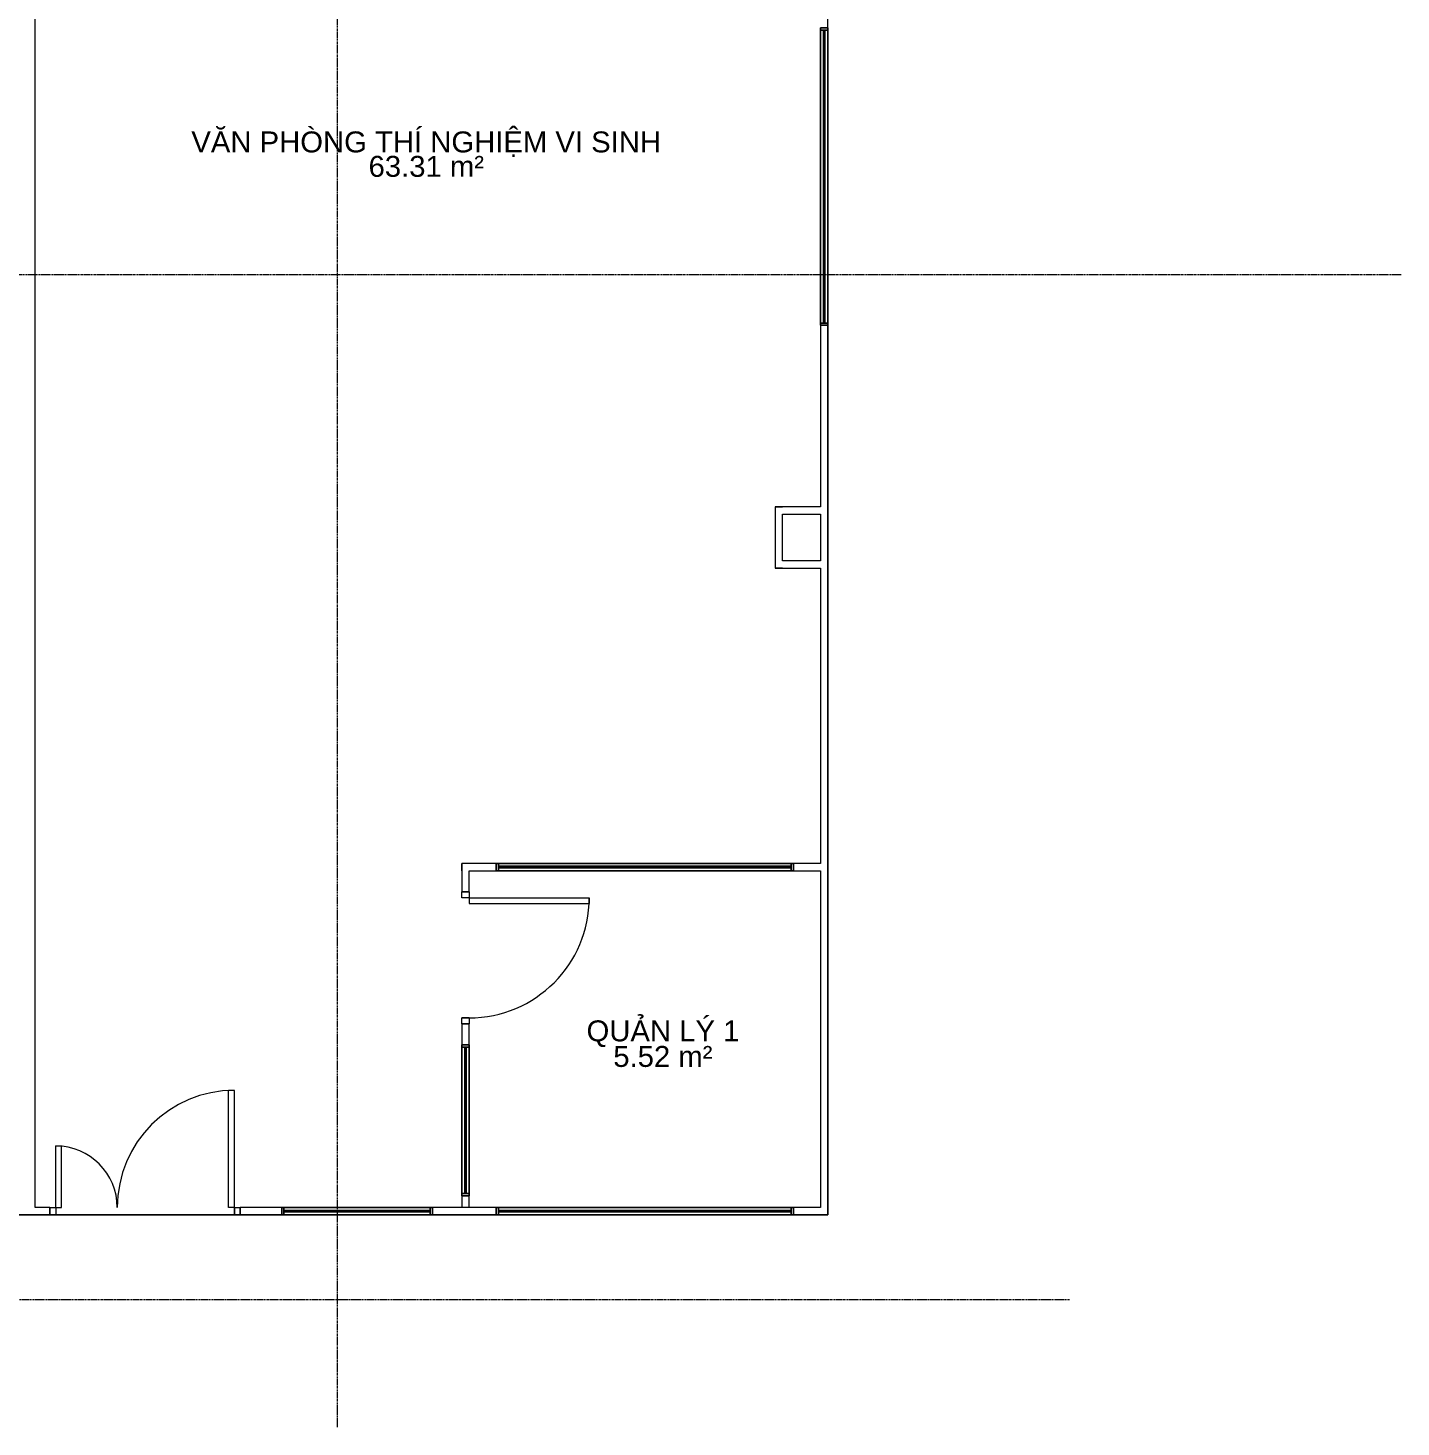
# Model space of a CAD drawing. Header units: millimetres. Extents: x -21807 to 26525, y -2564 to 60640.
# Drawn here: x 8789 to 18165, y 43568 to 53122 of the extents above; entities that cross this region are included whole.
import ezdxf

# ---------------------------------------------------------------- set-up
doc = ezdxf.new("R2010")
doc.units = ezdxf.units.MM
doc.linetypes.add('Grid Line', pattern=[22.225, 12.7, -3.175, 3.175, -3.175])
for name, color, linetype, lineweight in [('A-AREA-IDEN', 7, 'Continuous', 9), ('A-DETL-GENF', 7, 'Continuous', 5), ('A-WALL', 7, 'Continuous', 9), ('S-GRID', 7, 'Continuous', 9)]:
    doc.layers.add(name, color=color, linetype=linetype, lineweight=lineweight)
for name, color, linetype, lineweight, true_color in [('A-DOOR', 5, 'Continuous', 9, 0x0000ff), ('A-FLOR', 7, 'Continuous', 9, 0x007f00), ('A-GLAZ', 7, 'Continuous', 9, 0x00007f)]:
    doc.layers.add(name, color=color, linetype=linetype, lineweight=lineweight, true_color=true_color)
doc.styles.add('Arial_1', font='arial.ttf', dxfattribs={"height": 143})

# ---------------------------------------------------------------- blocks, each defined once
blk = doc.blocks.new('Cư_a đơn - _D5 _900x2200__TrongNha-1164036-MẶT BẰNG PHÂN VÙNG ÁP SUẤT')
at = {"layer": 'A-DETL-GENF', "color": 253, "lineweight": 9, "true_color": 0xaaaaaa}
for p, q in [((410, -25), (370, -25)), ((370, -25), (370, -845)), ((410, -25), (410, -845)), ((410, -845), (370, -845))]:
    blk.add_line(p, q, dxfattribs=at)
blk.add_arc((410, -25), 820, 180, 270, dxfattribs=at)
at = {"layer": 'A-DOOR', "color": 254, "lineweight": 13, "true_color": 0xccccff}
for p, q in [((-450, -25), (-450, 25)), ((-450, 25), (-410, 25)), ((-410, -25), (-410, 25)), ((410, 25), (450, 25)), ((410, -25), (410, 25)), ((450, 25), (450, -25)), ((-410, -25), (-450, -25)), ((450, -25), (410, -25))]:
    blk.add_line(p, q, dxfattribs=at)
at = {"layer": 'A-DOOR', "color": 161, "lineweight": 13, "true_color": 0xaaaaff}
for p, q in [((-450, 25), (-410, 25)), ((-410, 25), (-410, -25)), ((410, -25), (410, 25)), ((410, 25), (450, 25)), ((-410, -25), (-450, -25)), ((450, -25), (410, -25))]:
    blk.add_line(p, q, dxfattribs=at)
at = {"layer": 'A-DOOR', "color": 254, "lineweight": 13, "true_color": 0xe0e0ff}
for p, q in [((-450, -25), (-450, 25)), ((450, -25), (450, 25))]:
    blk.add_line(p, q, dxfattribs=at)
blk = doc.blocks.new('AK_OViewTuongPanel - 2000x1200-1199252-MẶT BẰNG PHÂN VÙNG ÁP SUẤT')
at = {"layer": 'A-GLAZ', "color": 9, "lineweight": 13, "true_color": 0xaaaad4}
for p, q in [((-1015, 25), (-1015, -25)), ((-1000, 25), (-1015, 25)), ((-1000, -25), (-1000, 25)), ((1000, 25), (-1000, 25)), ((1000, 5), (-1000, 5)), ((-1000, 5), (-1000, -5)), ((1015, 25), (1000, 25)), ((1000, 25), (1000, -25)), ((1000, -5), (1000, 5)), ((1015, -25), (1015, 25)), ((-1015, -25), (-1000, -25)), ((-1000, -5), (1000, -5)), ((-1000, -25), (1000, -25)), ((1000, -25), (1015, -25))]:
    blk.add_line(p, q, dxfattribs=at)
at = {"layer": 'A-GLAZ', "color": 7, "lineweight": 13, "true_color": 0xececf5}
for p, q in [((-1015, -25), (-1015, 25)), ((-1000, -5), (-1000, 5)), ((-1000, 5), (-1000, -5)), ((1000, 5), (1000, -5)), ((1000, -5), (1000, 5)), ((1015, 25), (1015, -25))]:
    blk.add_line(p, q, dxfattribs=at)
at = {"layer": 'A-GLAZ', "color": 254, "lineweight": 13, "true_color": 0xe0e0ef}
for p, q in [((-1015, 25), (-1000, 25)), ((-1000, 25), (-1000, 5)), ((1000, 25), (1015, 25)), ((1000, 5), (1000, 25)), ((-1000, -25), (-1015, -25)), ((-1000, -5), (-1000, -25)), ((1000, -25), (1000, -5)), ((1015, -25), (1000, -25))]:
    blk.add_line(p, q, dxfattribs=at)
at = {"layer": 'A-GLAZ', "color": 254, "lineweight": 13, "true_color": 0xcccce5}
for p, q in [((-1000, 25), (1000, 25)), ((-1000, 5), (1000, 5)), ((1000, -5), (-1000, -5)), ((1000, -25), (-1000, -25))]:
    blk.add_line(p, q, dxfattribs=at)
blk = doc.blocks.new('AK_OViewTuongPanel - 1000x1200-1199073-MẶT BẰNG PHÂN VÙNG ÁP SUẤT')
at = {"layer": 'A-GLAZ', "color": 254, "lineweight": 13, "true_color": 0xe0e0ef}
for p, q in [((-515, 25), (-500, 25)), ((-500, 25), (-500, 5)), ((500, 25), (515, 25)), ((500, 5), (500, 25)), ((-500, -25), (-515, -25)), ((-500, -5), (-500, -25)), ((500, -25), (500, -5)), ((515, -25), (500, -25))]:
    blk.add_line(p, q, dxfattribs=at)
at = {"layer": 'A-GLAZ', "color": 7, "lineweight": 13, "true_color": 0xececf5}
for p, q in [((-515, -25), (-515, 25)), ((-500, -5), (-500, 5)), ((-500, 5), (-500, -5)), ((500, 5), (500, -5)), ((500, -5), (500, 5)), ((515, 25), (515, -25))]:
    blk.add_line(p, q, dxfattribs=at)
at = {"layer": 'A-GLAZ', "color": 9, "lineweight": 13, "true_color": 0xaaaad4}
for p, q in [((-515, 25), (-515, -25)), ((-500, 25), (-515, 25)), ((500, 25), (-500, 25)), ((-500, -25), (-500, 25)), ((500, 5), (-500, 5)), ((-500, 5), (-500, -5)), ((515, 25), (500, 25)), ((500, 25), (500, -25)), ((500, -5), (500, 5)), ((515, -25), (515, 25)), ((-515, -25), (-500, -25)), ((-500, -5), (500, -5)), ((-500, -25), (500, -25)), ((500, -25), (515, -25))]:
    blk.add_line(p, q, dxfattribs=at)
at = {"layer": 'A-GLAZ', "color": 254, "lineweight": 13, "true_color": 0xcccce5}
for p, q in [((-500, 25), (500, 25)), ((-500, 5), (500, 5)), ((500, -5), (-500, -5)), ((500, -25), (-500, -25))]:
    blk.add_line(p, q, dxfattribs=at)
blk = doc.blocks.new('AK_OViewTuongPanel - 1000x1200-V20-MẶT BẰNG PHÂN VÙNG ÁP SUẤT')
at = {"layer": 'A-GLAZ', "color": 254, "lineweight": 13, "true_color": 0xe0e0ef}
for p, q in [((-515, 25), (-500, 25)), ((-500, 25), (-500, 5)), ((500, 25), (515, 25)), ((500, 5), (500, 25)), ((-500, -25), (-515, -25)), ((-500, -5), (-500, -25)), ((500, -25), (500, -5)), ((515, -25), (500, -25))]:
    blk.add_line(p, q, dxfattribs=at)
at = {"layer": 'A-GLAZ', "color": 7, "lineweight": 13, "true_color": 0xececf5}
for p, q in [((-515, -25), (-515, 25)), ((-500, -5), (-500, 5)), ((-500, 5), (-500, -5)), ((500, 5), (500, -5)), ((500, -5), (500, 5)), ((515, 25), (515, -25))]:
    blk.add_line(p, q, dxfattribs=at)
at = {"layer": 'A-GLAZ', "color": 9, "lineweight": 13, "true_color": 0xaaaad4}
for p, q in [((-515, 25), (-515, -25)), ((-500, 25), (-515, 25)), ((500, 25), (-500, 25)), ((-500, -25), (-500, 25)), ((500, 5), (-500, 5)), ((-500, 5), (-500, -5)), ((515, 25), (500, 25)), ((500, 25), (500, -25)), ((500, -5), (500, 5)), ((515, -25), (515, 25)), ((-515, -25), (-500, -25)), ((-500, -5), (500, -5)), ((-500, -25), (500, -25)), ((500, -25), (515, -25))]:
    blk.add_line(p, q, dxfattribs=at)
at = {"layer": 'A-GLAZ', "color": 254, "lineweight": 13, "true_color": 0xcccce5}
for p, q in [((-500, 25), (500, 25)), ((-500, 5), (500, 5)), ((500, -5), (-500, -5)), ((500, -25), (-500, -25))]:
    blk.add_line(p, q, dxfattribs=at)
blk = doc.blocks.new('Cư_a đôi ca_nh lê_ch - _D2 _1300x2200__TrongNha-1164139-MẶT BẰNG PHÂN VÙNG ÁP SUẤT')
at = {"layer": 'A-DETL-GENF', "color": 253, "lineweight": 9, "true_color": 0xaaaaaa}
for p, q in [((-785, -25), (-745, -25)), ((-785, -25), (-785, -825)), ((-745, -25), (-745, -825)), ((435, -25), (395, -25)), ((395, -25), (395, -445)), ((435, -25), (435, -445)), ((435, -445), (395, -445)), ((-785, -825), (-745, -825))]:
    blk.add_line(p, q, dxfattribs=at)
for centre, radius, start, end in [((-785, -25), 800, 270, 360), ((435, -25), 420, 180, 270)]:
    blk.add_arc(centre, radius, start, end, dxfattribs=at)
at = {"layer": 'A-DOOR', "color": 254, "lineweight": 13, "true_color": 0xccccff}
for p, q in [((-825, -25), (-825, 25)), ((-825, 25), (-785, 25)), ((-785, -25), (-785, 25)), ((435, 25), (475, 25)), ((435, -25), (435, 25)), ((475, 25), (475, -25)), ((-785, -25), (-825, -25)), ((475, -25), (435, -25))]:
    blk.add_line(p, q, dxfattribs=at)
at = {"layer": 'A-DOOR', "color": 161, "lineweight": 13, "true_color": 0xaaaaff}
for p, q in [((-825, 25), (-785, 25)), ((-785, 25), (-785, -25)), ((435, -25), (435, 25)), ((435, 25), (475, 25)), ((-785, -25), (-825, -25)), ((475, -25), (435, -25))]:
    blk.add_line(p, q, dxfattribs=at)
at = {"layer": 'A-DOOR', "color": 254, "lineweight": 13, "true_color": 0xe0e0ff}
for p, q in [((-825, -25), (-825, 25)), ((475, -25), (475, 25))]:
    blk.add_line(p, q, dxfattribs=at)
blk = doc.blocks.new('AK-SGS-M3-A_rvt-1-MẶT BẰNG PHÂN VÙNG ÁP SUẤT')
at = {"layer": 'A-WALL', "color": 253, "lineweight": 13, "true_color": 0xaaaaaa}
for p, q in [((8838.9, 45066.9), (8838.9, 57756.9)), ((14201.4, 51091.9), (14201.4, 49851.9)), ((14251.4, 45016.9), (14251.4, 51091.9)), ((13941.4, 49851.9), (13891.4, 49851.9)), ((13891.4, 49851.9), (13891.4, 49431.9)), ((14201.4, 49851.9), (13941.4, 49851.9)), ((13941.4, 49481.9), (13941.4, 49801.9)), ((13941.4, 49801.9), (14201.4, 49801.9)), ((14201.4, 49801.9), (14201.4, 49481.9)), ((13891.4, 49431.9), (13941.4, 49431.9)), ((14201.4, 49481.9), (13941.4, 49481.9)), ((13941.4, 49431.9), (14201.4, 49431.9)), ((14201.4, 49431.9), (14201.4, 47416.9)), ((11986.4, 47416.9), (11751.4, 47416.9)), ((11751.4, 47416.9), (11751.4, 47366.9)), ((14201.4, 47416.9), (14016.4, 47416.9)), ((11751.4, 47366.9), (11751.4, 47221.9)), ((11801.4, 47366.9), (11986.4, 47366.9)), ((11801.4, 47221.9), (11801.4, 47366.9)), ((14016.4, 47366.9), (14201.4, 47366.9)), ((14201.4, 47366.9), (14201.4, 45066.9)), ((11751.4, 47221.9), (11801.4, 47221.9)), ((11751.4, 46321.9), (11751.4, 46176.9)), ((11801.4, 46321.9), (11751.4, 46321.9)), ((11801.4, 46176.9), (11801.4, 46321.9)), ((11751.4, 45146.9), (11751.4, 45066.9)), ((11801.4, 45066.9), (11801.4, 45146.9)), ((8683.9, 45016.9), (8938.9, 45016.9)), ((8938.9, 45066.9), (8838.9, 45066.9)), ((8938.9, 45016.9), (8938.9, 45066.9)), ((10521.4, 45066.9), (10238.9, 45066.9)), ((10238.9, 45066.9), (10238.9, 45016.9)), ((10238.9, 45016.9), (10521.4, 45016.9)), ((11751.4, 45066.9), (11551.4, 45066.9)), ((11551.4, 45016.9), (11986.4, 45016.9)), ((11986.4, 45066.9), (11801.4, 45066.9)), ((14201.4, 45066.9), (14016.4, 45066.9)), ((14016.4, 45016.9), (14201.4, 45016.9)), ((14201.4, 45016.9), (14251.4, 45016.9))]:
    blk.add_line(p, q, dxfattribs=at)
at = {"layer": 'A-WALL', "color": 254, "lineweight": 13, "true_color": 0xcccccc}
for p, q in [((8838.9, 45066.9), (8838.9, 57756.9)), ((14251.4, 53121.9), (14251.4, 54006.9)), ((14201.4, 51106.9), (14201.4, 53106.9)), ((14251.4, 53106.9), (14251.4, 51106.9)), ((14201.4, 51091.9), (14201.4, 49851.9)), ((14251.4, 45016.9), (14251.4, 51091.9)), ((13891.4, 49851.9), (13941.4, 49851.9)), ((13891.4, 49851.9), (13891.4, 49431.9)), ((14201.4, 49851.9), (13941.4, 49851.9)), ((13941.4, 49481.9), (13941.4, 49801.9)), ((13941.4, 49801.9), (14201.4, 49801.9)), ((14201.4, 49801.9), (14201.4, 49481.9)), ((13941.4, 49431.9), (13891.4, 49431.9)), ((14201.4, 49481.9), (13941.4, 49481.9)), ((13941.4, 49431.9), (14201.4, 49431.9)), ((14201.4, 49431.9), (14201.4, 47416.9)), ((11986.4, 47416.9), (11751.4, 47416.9)), ((11751.4, 47366.9), (11751.4, 47416.9)), ((12001.4, 47416.9), (14001.4, 47416.9)), ((14201.4, 47416.9), (14016.4, 47416.9)), ((11751.4, 47366.9), (11751.4, 47221.9)), ((11801.4, 47366.9), (11986.4, 47366.9)), ((11801.4, 47221.9), (11801.4, 47366.9)), ((14001.4, 47366.9), (12001.4, 47366.9)), ((14016.4, 47366.9), (14201.4, 47366.9)), ((14201.4, 47366.9), (14201.4, 45066.9)), ((11751.4, 46321.9), (11751.4, 46176.9)), ((11801.4, 46176.9), (11801.4, 46321.9)), ((11751.4, 45161.9), (11751.4, 46161.9)), ((11801.4, 46161.9), (11801.4, 45161.9)), ((11751.4, 45146.9), (11751.4, 45066.9)), ((11801.4, 45066.9), (11801.4, 45146.9)), ((8683.9, 45016.9), (8938.9, 45016.9)), ((8938.9, 45066.9), (8838.9, 45066.9)), ((10521.4, 45066.9), (10238.9, 45066.9)), ((10238.9, 45016.9), (10521.4, 45016.9)), ((10536.4, 45066.9), (11536.4, 45066.9)), ((11536.4, 45016.9), (10536.4, 45016.9)), ((11751.4, 45066.9), (11551.4, 45066.9)), ((11551.4, 45016.9), (11986.4, 45016.9)), ((11986.4, 45066.9), (11801.4, 45066.9)), ((12001.4, 45066.9), (14001.4, 45066.9)), ((14001.4, 45016.9), (12001.4, 45016.9)), ((14201.4, 45066.9), (14016.4, 45066.9)), ((14016.4, 45016.9), (14201.4, 45016.9)), ((14251.4, 45016.9), (14201.4, 45016.9))]:
    blk.add_line(p, q, dxfattribs=at)
at = {"layer": 'A-WALL', "color": 7, "lineweight": 13, "true_color": 0xececec}
for p, q in [((14201.4, 53121.9), (14201.4, 53106.9)), ((14251.4, 53106.9), (14251.4, 53121.9)), ((14201.4, 51106.9), (14201.4, 51091.9)), ((14251.4, 51091.9), (14201.4, 51091.9)), ((14251.4, 51091.9), (14251.4, 51106.9)), ((12001.4, 47416.9), (11986.4, 47416.9)), ((11986.4, 47366.9), (11986.4, 47416.9)), ((14016.4, 47416.9), (14001.4, 47416.9)), ((14016.4, 47416.9), (14016.4, 47366.9)), ((11986.4, 47366.9), (12001.4, 47366.9)), ((14001.4, 47366.9), (14016.4, 47366.9)), ((11751.4, 46176.9), (11751.4, 46161.9)), ((11751.4, 46176.9), (11801.4, 46176.9)), ((11801.4, 46161.9), (11801.4, 46176.9)), ((11751.4, 45161.9), (11751.4, 45146.9)), ((11801.4, 45146.9), (11751.4, 45146.9)), ((11801.4, 45146.9), (11801.4, 45161.9)), ((10521.4, 45016.9), (10521.4, 45066.9)), ((10536.4, 45066.9), (10521.4, 45066.9)), ((10521.4, 45016.9), (10536.4, 45016.9)), ((11551.4, 45066.9), (11536.4, 45066.9)), ((11536.4, 45016.9), (11551.4, 45016.9)), ((11551.4, 45066.9), (11551.4, 45016.9)), ((11986.4, 45016.9), (11986.4, 45066.9)), ((12001.4, 45066.9), (11986.4, 45066.9)), ((11986.4, 45016.9), (12001.4, 45016.9)), ((14016.4, 45066.9), (14001.4, 45066.9)), ((14001.4, 45016.9), (14016.4, 45016.9)), ((14016.4, 45066.9), (14016.4, 45016.9))]:
    blk.add_line(p, q, dxfattribs=at)
at = {"layer": 'A-WALL', "color": 254, "lineweight": 13, "true_color": 0xe0e0e0}
for p, q in [((14201.4, 53106.9), (14201.4, 53121.9)), ((14201.4, 53106.9), (14201.4, 51106.9)), ((14251.4, 53121.9), (14251.4, 53106.9)), ((14251.4, 51106.9), (14251.4, 53106.9)), ((14201.4, 51091.9), (14201.4, 51106.9)), ((14251.4, 51091.9), (14201.4, 51091.9)), ((14251.4, 51106.9), (14251.4, 51091.9)), ((11986.4, 47366.9), (11986.4, 47416.9)), ((11986.4, 47416.9), (12001.4, 47416.9)), ((14001.4, 47416.9), (12001.4, 47416.9)), ((14001.4, 47416.9), (14016.4, 47416.9)), ((14016.4, 47416.9), (14016.4, 47366.9)), ((12001.4, 47366.9), (11986.4, 47366.9)), ((12001.4, 47366.9), (14001.4, 47366.9)), ((14016.4, 47366.9), (14001.4, 47366.9)), ((11801.4, 47221.9), (11751.4, 47221.9)), ((11751.4, 46321.9), (11801.4, 46321.9)), ((11751.4, 46176.9), (11801.4, 46176.9)), ((11751.4, 46161.9), (11751.4, 46176.9)), ((11751.4, 46161.9), (11751.4, 45161.9)), ((11801.4, 46176.9), (11801.4, 46161.9)), ((11801.4, 45161.9), (11801.4, 46161.9)), ((11751.4, 45146.9), (11751.4, 45161.9)), ((11801.4, 45146.9), (11751.4, 45146.9)), ((11801.4, 45161.9), (11801.4, 45146.9)), ((8938.9, 45066.9), (8938.9, 45016.9)), ((10238.9, 45016.9), (10238.9, 45066.9)), ((10521.4, 45016.9), (10521.4, 45066.9)), ((10521.4, 45066.9), (10536.4, 45066.9)), ((10536.4, 45016.9), (10521.4, 45016.9)), ((11536.4, 45066.9), (10536.4, 45066.9)), ((10536.4, 45016.9), (11536.4, 45016.9)), ((11536.4, 45066.9), (11551.4, 45066.9)), ((11551.4, 45016.9), (11536.4, 45016.9)), ((11551.4, 45066.9), (11551.4, 45016.9)), ((11801.4, 45066.9), (11751.4, 45066.9)), ((11986.4, 45016.9), (11986.4, 45066.9)), ((11986.4, 45066.9), (12001.4, 45066.9)), ((12001.4, 45016.9), (11986.4, 45016.9)), ((14001.4, 45066.9), (12001.4, 45066.9)), ((12001.4, 45016.9), (14001.4, 45016.9)), ((14001.4, 45066.9), (14016.4, 45066.9)), ((14016.4, 45016.9), (14001.4, 45016.9)), ((14016.4, 45066.9), (14016.4, 45016.9))]:
    blk.add_line(p, q, dxfattribs=at)
at = {"layer": 'A-DOOR', "color": 9, "lineweight": 13, "true_color": 0xaaaad4}
for name, p, rotation in [('Cư_a đơn - _D5 _900x2200__TrongNha-1164036-MẶT BẰNG PHÂN VÙNG ÁP SUẤT', (11776.4, 46771.9), 89.9999999999999), ('Cư_a đôi ca_nh lê_ch - _D2 _1300x2200__TrongNha-1164139-MẶT BẰNG PHÂN VÙNG ÁP SUẤT', (9413.9, 45041.9), 180)]:
    blk.add_blockref(name, p, dxfattribs=dict(at, rotation=rotation))
at = {"layer": 'A-GLAZ', "color": 9, "lineweight": 13, "true_color": 0xaaaad4}
for name, p, rotation in [('AK_OViewTuongPanel - 2000x1200-1199252-MẶT BẰNG PHÂN VÙNG ÁP SUẤT', (14226.4, 52106.9), 89.99999999999993), ('AK_OViewTuongPanel - 2000x1200-1199252-MẶT BẰNG PHÂN VÙNG ÁP SUẤT', (13001.4, 47391.9), 180), ('AK_OViewTuongPanel - 1000x1200-V20-MẶT BẰNG PHÂN VÙNG ÁP SUẤT', (11776.4, 45661.9), 89.9999999999999), ('AK_OViewTuongPanel - 2000x1200-1199252-MẶT BẰNG PHÂN VÙNG ÁP SUẤT', (13001.4, 45041.9), 180)]:
    blk.add_blockref(name, p, dxfattribs=dict(at, rotation=rotation))
blk.add_blockref('AK_OViewTuongPanel - 1000x1200-1199073-MẶT BẰNG PHÂN VÙNG ÁP SUẤT', (11036.4, 45041.9), dxfattribs=at)
blk = doc.blocks.new('AK-SGS-M3-Hrvt_rvt-1-MẶT BẰNG PHÂN VÙNG ÁP SUẤT')
at = {"layer": 'A-FLOR', "color": 7, "true_color": 0xf3f9f3}
for p, q in [((14251.4, 53121.9), (14251.4, 53106.9)), ((14251.4, 51106.9), (14251.4, 51091.9)), ((10536.4, 45016.9), (10521.4, 45016.9)), ((11551.4, 45016.9), (11536.4, 45016.9)), ((12001.4, 45016.9), (11986.4, 45016.9)), ((14016.4, 45016.9), (14001.4, 45016.9))]:
    blk.add_line(p, q, dxfattribs=at)
at = {"layer": 'A-FLOR', "color": 7, "true_color": 0xecf5ec}
for p, q in [((14251.4, 53106.9), (14251.4, 53121.9)), ((14251.4, 53106.9), (14251.4, 51106.9)), ((14251.4, 51091.9), (14251.4, 51106.9)), ((10521.4, 45016.9), (10536.4, 45016.9)), ((11536.4, 45016.9), (10536.4, 45016.9)), ((11536.4, 45016.9), (11551.4, 45016.9)), ((11986.4, 45016.9), (12001.4, 45016.9)), ((14001.4, 45016.9), (12001.4, 45016.9)), ((14001.4, 45016.9), (14016.4, 45016.9))]:
    blk.add_line(p, q, dxfattribs=at)
at = {"layer": 'A-FLOR', "color": 254, "true_color": 0xe0efe0}
for p, q in [((14251.4, 51106.9), (14251.4, 53106.9)), ((14251.4, 51091.9), (14251.4, 45016.9)), ((8978.9, 45016.9), (8643.9, 45016.9)), ((10521.4, 45016.9), (10198.9, 45016.9)), ((10536.4, 45016.9), (11536.4, 45016.9)), ((11986.4, 45016.9), (11551.4, 45016.9)), ((12001.4, 45016.9), (14001.4, 45016.9)), ((14251.4, 45016.9), (14016.4, 45016.9))]:
    blk.add_line(p, q, dxfattribs=at)
at = {"layer": 'A-FLOR', "color": 254, "true_color": 0xcce5cc}
for p, q in [((14251.4, 45016.9), (14251.4, 51091.9)), ((8643.9, 45016.9), (8978.9, 45016.9)), ((10198.9, 45016.9), (8978.9, 45016.9)), ((10198.9, 45016.9), (10521.4, 45016.9)), ((11551.4, 45016.9), (11986.4, 45016.9)), ((14016.4, 45016.9), (14251.4, 45016.9))]:
    blk.add_line(p, q, dxfattribs=at)
at = {"layer": 'A-FLOR', "color": 9, "true_color": 0xaad4aa}
blk.add_line((8978.9, 45016.9), (10198.9, 45016.9), dxfattribs=at)

msp = doc.modelspace()

# ---------------------------------------------------------------- linework, layer by layer
at = {"layer": 'S-GRID', "linetype": 'Grid Line'}
for p, q in [((10901.4, 43567.6), (10901.4, 59870.5)), ((18164.9, 51436.9), (-21036.6, 51436.9)), ((15901.4, 44436.9), (-21036.6, 44436.9))]:
    msp.add_line(p, q, dxfattribs=at)

# ---------------------------------------------------------------- block references
at = {"lineweight": 5}
for name in ['AK-SGS-M3-A_rvt-1-MẶT BẰNG PHÂN VÙNG ÁP SUẤT', 'AK-SGS-M3-Hrvt_rvt-1-MẶT BẰNG PHÂN VÙNG ÁP SUẤT']:
    msp.add_blockref(name, (0, 0), dxfattribs=at)

# ---------------------------------------------------------------- texts
at = {"layer": 'A-AREA-IDEN', "char_height": 143, "line_spacing_factor": 0.936439, "style": 'Arial_1'}
for s, insert, width, attachment_point in [('\\pxqc,t9.76923,19.53846,29.30769,39.07692,48.84615,58.61538,68.38462,78.15385,87.92308,97.69231,107.46154,117.23077,127,136.76923,146.53846,156.30769,166.07692,175.84615,185.61538,195.38462,205.15385,214.92308,224.69231,234.46154,244.23077,254,263.76923,273.53846,283.30769,293.07692,302.84615,312.61538;{VĂN PHÒNG THÍ NGHIỆM VI SINH}', (11508.2, 52240.7), 3143.8, 8), ('\\pxqc,t9.76923,19.53846,29.30769,39.07692,48.84615,58.61538,68.38462,78.15385,87.92308,97.69231,107.46154,117.23077,127,136.76923,146.53846,156.30769,166.07692,175.84615,185.61538,195.38462,205.15385,214.92308,224.69231,234.46154,244.23077,254,263.76923,273.53846,283.30769,293.07692,302.84615,312.61538;{63.31 m²}', (11508.8, 52175.9), 785.4, 5), ('\\pxqc,t9.76923,19.53846,29.30769,39.07692,48.84615,58.61538,68.38462,78.15385,87.92308,97.69231,107.46154,117.23077,127,136.76923,146.53846,156.30769,166.07692,175.84615,185.61538,195.38462,205.15385,214.92308,224.69231,234.46154,244.23077,254,263.76923,273.53846,283.30769,293.07692,302.84615,312.61538;{QUẢN LÝ 1}', (13125, 46162.2), 1032.9, 8), ('\\pxqc,t9.76923,19.53846,29.30769,39.07692,48.84615,58.61538,68.38462,78.15385,87.92308,97.69231,107.46154,117.23077,127,136.76923,146.53846,156.30769,166.07692,175.84615,185.61538,195.38462,205.15385,214.92308,224.69231,234.46154,244.23077,254,263.76923,273.53846,283.30769,293.07692,302.84615,312.61538;{5.52 m²}', (13124.4, 46097.4), 676.5, 5)]:
    msp.add_mtext(s, dxfattribs=dict(at, insert=insert, width=width, attachment_point=attachment_point))

doc.saveas('drawing.dxf')
